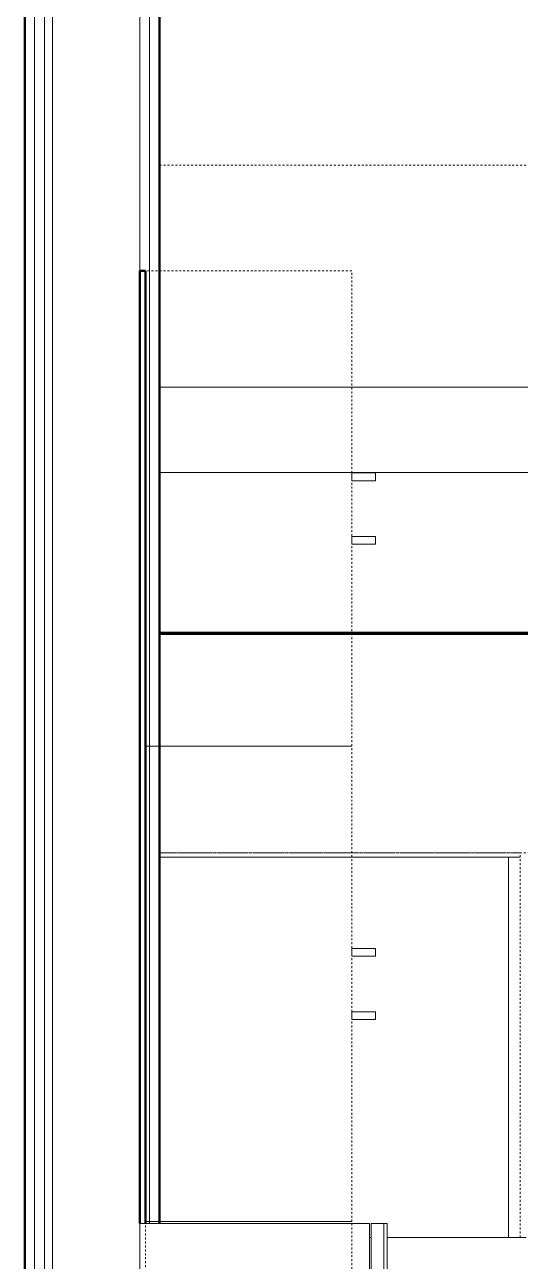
# Model space of a CAD drawing. Header units: inches. Extents: x -4266 to -1814, y 9706 to 12441.
# Drawn here: x -3208.6 to -3177.3, y 10523.3 to 10601.3 of the extents above; entities that cross this region are included whole.
import ezdxf

# ---------------------------------------------------------------- set-up
doc = ezdxf.new("R2010")
doc.units = ezdxf.units.IN
doc.header["$MEASUREMENT"] = 0
doc.linetypes.add('Dash', pattern=[0.25, 0.125, -0.125])
for name, color, linetype, lineweight in [('A-AREA-1', 90, 'Continuous', 70), ('A-WALL', 113, 'Continuous', 13), ('A-WALL-3', 250, 'Continuous', 50), ('A-WALL-4', 10, 'Continuous', 13), ('I-WALL-3', 2, 'Continuous', 50), ('Q-CASE-2', 7, 'Continuous', 9), ('Q-CASE-4', 7, 'Dash', 9), ('Q-CASE-HDLN-1', 7, 'Dash', 9), ('Q-SPCQ-2', 7, 'Continuous', 9)]:
    doc.layers.add(name, color=color, linetype=linetype, lineweight=lineweight)

msp = doc.modelspace()

# ---------------------------------------------------------------- linework, layer by layer
at = {"layer": 'A-AREA-1'}
msp.add_line((-3200.07374, 10562.9144), (-3165.32374, 10562.9144), dxfattribs=at)
at = {"layer": 'A-WALL'}
for p, q in [((-3207.32374, 10813.4894), (-3207.32374, 10475.5394)), ((-3206.82374, 10813.4894), (-3206.82374, 10475.5394)), ((-3207.94874, 10719.09966), (-3207.94874, 10475.5394)), ((-3201.32374, 10671.61133), (-3201.32374, 10525.67129)), ((-3200.69874, 10671.61133), (-3200.69874, 10525.67129))]:
    msp.add_line(p, q, dxfattribs=at)
at = {"layer": 'A-WALL-3'}
for p, q in [((-3200.94874, 10585.7894), (-3201.32374, 10585.7894)), ((-3201.32374, 10585.7894), (-3201.32374, 10525.67129)), ((-3200.94874, 10525.67129), (-3200.94874, 10585.7894))]:
    msp.add_line(p, q, dxfattribs=at)
at = {"layer": 'A-WALL-4'}
for p, q in [((-3200.07374, 10578.4394), (-3095.72374, 10578.4394)), ((-3095.72374, 10573.0644), (-3200.07374, 10573.0644))]:
    msp.add_line(p, q, dxfattribs=at)
at = {"layer": 'I-WALL-3'}
for p, q in [((-3208.57374, 10719.09966), (-3208.57374, 10476.1644)), ((-3200.07374, 10525.67129), (-3200.07374, 10671.61133))]:
    msp.add_line(p, q, dxfattribs=at)
at = {"layer": 'Q-CASE-2'}
for p, q in [((-3187.94874, 10572.5394), (-3187.94874, 10573.02784)), ((-3186.44948, 10573.02784), (-3187.94874, 10573.02784)), ((-3186.44948, 10572.5394), (-3186.44948, 10573.02784)), ((-3187.94874, 10572.5394), (-3186.44948, 10572.5394)), ((-3187.94874, 10568.5394), (-3187.94874, 10569.02784)), ((-3186.44948, 10569.02784), (-3187.94874, 10569.02784)), ((-3186.44948, 10568.5394), (-3186.44948, 10569.02784)), ((-3187.94874, 10568.5394), (-3186.44948, 10568.5394)), ((-3178.07374, 10548.7894), (-3200.07374, 10548.7894)), ((-3178.07374, 10548.7894), (-3177.32374, 10548.7894)), ((-3178.07374, 10524.7894), (-3178.07374, 10548.7894)), ((-3187.94874, 10542.5394), (-3187.94874, 10543.02784)), ((-3186.44948, 10543.02784), (-3187.94874, 10543.02784)), ((-3186.44948, 10542.5394), (-3186.44948, 10543.02784)), ((-3187.94874, 10542.5394), (-3186.44948, 10542.5394)), ((-3187.94874, 10538.5394), (-3187.94874, 10539.02784)), ((-3186.44948, 10539.02784), (-3187.94874, 10539.02784)), ((-3187.94874, 10538.5394), (-3186.44948, 10538.5394)), ((-3186.44948, 10538.5394), (-3186.44948, 10539.02784)), ((-3201.32374, 10525.67129), (-3186.83555, 10525.67129)), ((-3201.32374, 10525.67129), (-3201.32374, 10495.7894)), ((-3186.83555, 10525.67129), (-3186.83555, 10513.02784)), ((-3186.71744, 10513.02784), (-3186.71744, 10525.67129)), ((-3186.71744, 10525.67129), (-3185.93004, 10525.67129)), ((-3185.93004, 10525.67129), (-3185.7244, 10525.67129)), ((-3185.93004, 10495.7894), (-3185.93004, 10525.67129)), ((-3185.7244, 10495.7894), (-3185.7244, 10525.67129))]:
    msp.add_line(p, q, dxfattribs=at)
at = {"layer": 'Q-CASE-4'}
for p, q in [((-3187.94874, 10585.7894), (-3200.94874, 10585.7894)), ((-3200.94874, 10585.7894), (-3200.94874, 10555.7894)), ((-3187.94874, 10555.7894), (-3187.94874, 10585.7894)), ((-3187.94874, 10555.7894), (-3200.94874, 10555.7894)), ((-3200.94874, 10555.7894), (-3200.94874, 10525.7894)), ((-3200.94874, 10555.7894), (-3187.94874, 10555.7894)), ((-3187.94874, 10525.7894), (-3187.94874, 10555.7894)), ((-3187.94874, 10525.7894), (-3200.94874, 10525.7894)), ((-3200.94874, 10525.7894), (-3200.94874, 10495.7894)), ((-3200.94874, 10525.7894), (-3187.94874, 10525.7894)), ((-3187.94874, 10495.7894), (-3187.94874, 10525.7894))]:
    msp.add_line(p, q, dxfattribs=at)
at = {"layer": 'Q-CASE-HDLN-1'}
for p, q in [((-3200.07374, 10592.4394), (-3095.72374, 10592.4394)), ((-3095.72374, 10549.0644), (-3200.07374, 10549.0644)), ((-3177.32374, 10549.0644), (-3200.07374, 10549.0644)), ((-3177.32374, 10524.7894), (-3177.32374, 10549.0644))]:
    msp.add_line(p, q, dxfattribs=at)
at = {"layer": 'Q-SPCQ-2'}
for p, q in [((-3186.83555, 10524.7894), (-3186.71744, 10524.7894)), ((-3185.7248, 10524.7894), (-3176.94874, 10524.7894))]:
    msp.add_line(p, q, dxfattribs=at)

doc.saveas('drawing.dxf')
